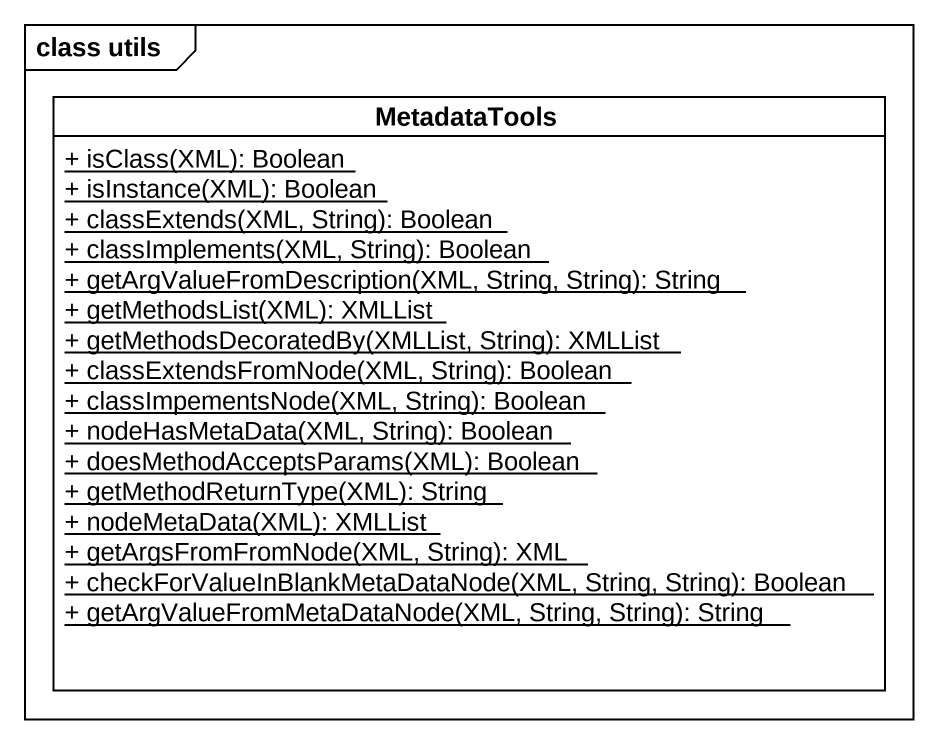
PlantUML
@startuml
mainframe class utils
hide circle
hide empty members
skinparam classAttributeIconSize 0
class MetadataTools {
  {static} + isClass(XML): Boolean
  {static} + isInstance(XML): Boolean
  {static} + classExtends(XML, String): Boolean
  {static} + classImplements(XML, String): Boolean
  {static} + getArgValueFromDescription(XML, String, String): String
  {static} + getMethodsList(XML): XMLList
  {static} + getMethodsDecoratedBy(XMLList, String): XMLList
  {static} + classExtendsFromNode(XML, String): Boolean
  {static} + classImpementsNode(XML, String): Boolean
  {static} + nodeHasMetaData(XML, String): Boolean
  {static} + doesMethodAcceptsParams(XML): Boolean
  {static} + getMethodReturnType(XML): String
  {static} + nodeMetaData(XML): XMLList
  {static} + getArgsFromFromNode(XML, String): XML
  {static} + checkForValueInBlankMetaDataNode(XML, String, String): Boolean
  {static} + getArgValueFromMetaDataNode(XML, String, String): String
}
@enduml
